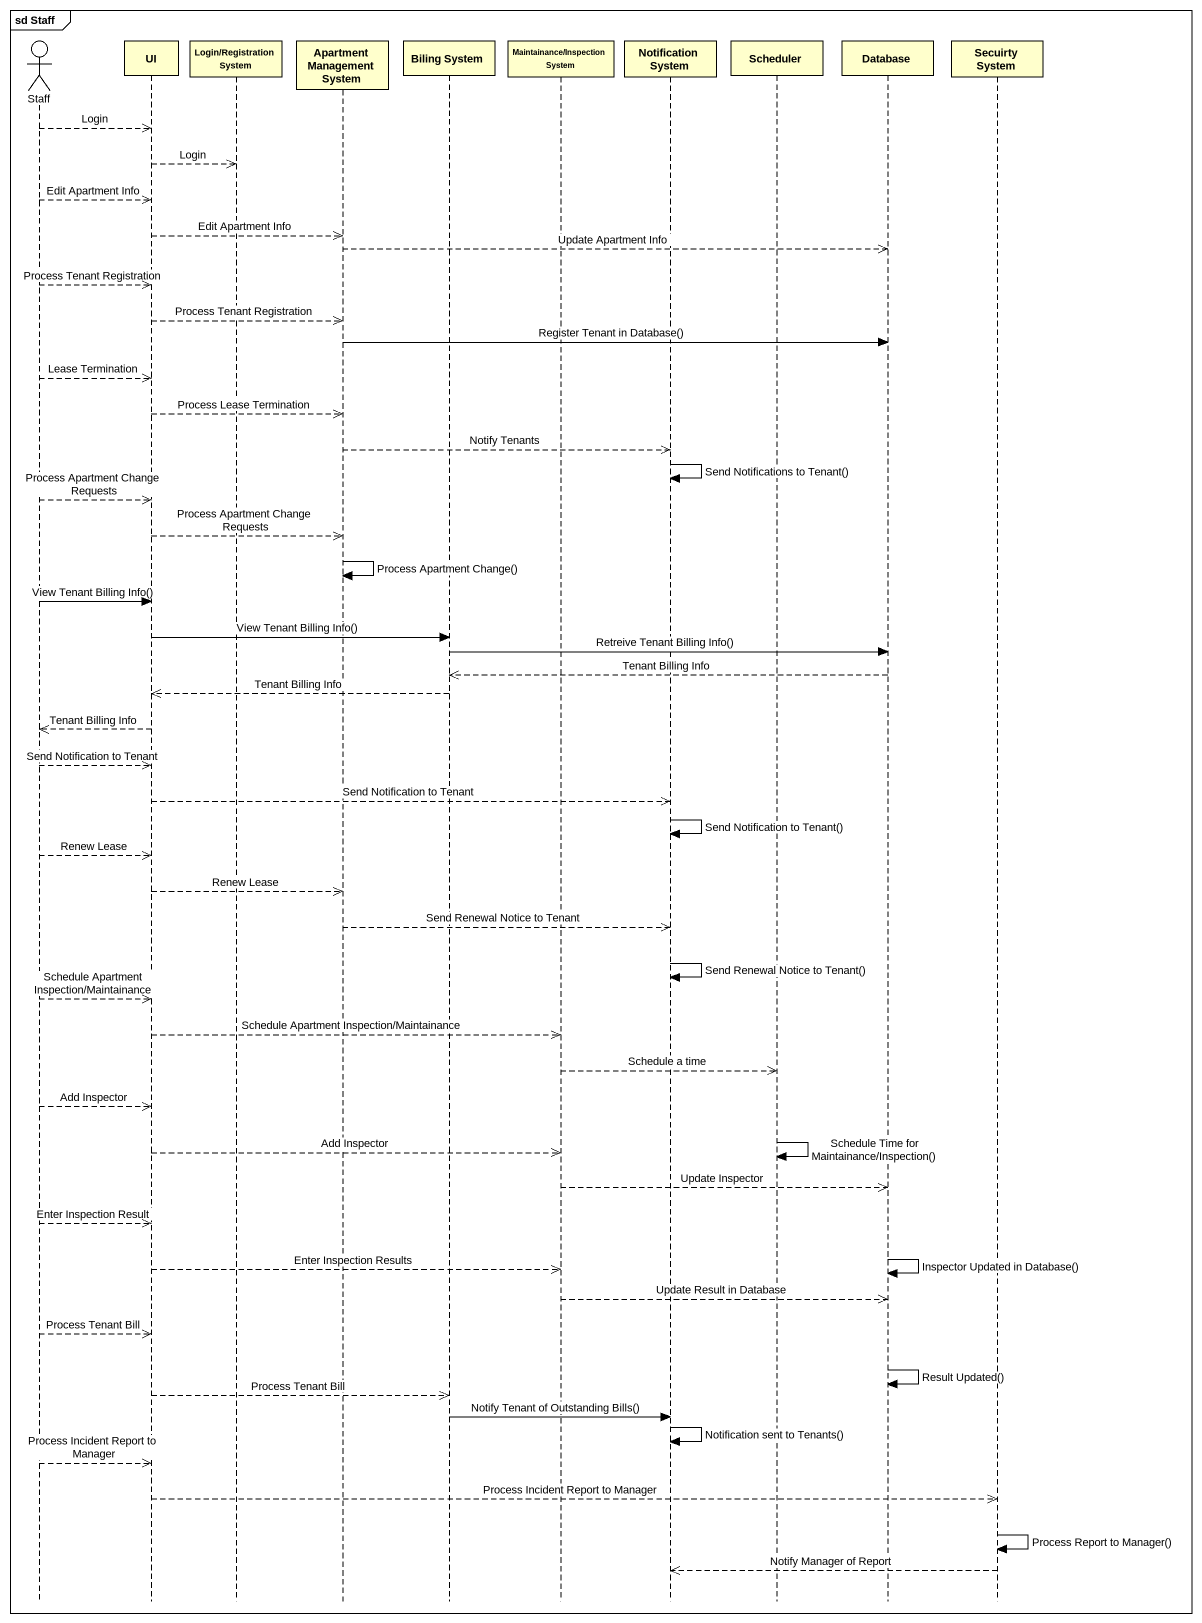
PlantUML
@startuml
mainframe sd Staff
hide footbox
actor Staff
participant UI
participant "Login/Registration System" as Login_Registration_System
participant "Apartment Management System" as Apartment_Management_System
participant "Biling System" as Biling_System
participant "Maintainance/Inspection System" as Maintainance_Inspection
participant "Notification System" as Notification_System
participant Scheduler
participant "Database" as Database_
participant "Secuirty System" as Secuirty_System

Staff -->> UI : Login
UI -->> Login_Registration_System : Login
Staff -->> UI : Edit Apartment Info
UI -->> Apartment_Management_System : Edit Apartment Info
Apartment_Management_System -->> Database_ : Update Apartment Info
Staff -->> UI : Process Tenant Registration
UI -->> Apartment_Management_System : Process Tenant Registration
Apartment_Management_System -> Database_ : Register Tenant in Database()
Staff -->> UI : Lease Termination
UI -->> Apartment_Management_System : Process Lease Termination
Apartment_Management_System -->> Notification_System : Notify Tenants
Notification_System -> Notification_System : Send Notifications to Tenant()
Staff -->> UI : Process Apartment Change Requests
UI -->> Apartment_Management_System : Process Apartment Change Requests
Apartment_Management_System -> Apartment_Management_System : Process Apartment Change()
Staff -> UI : View Tenant Billing Info()
UI -> Biling_System : View Tenant Billing Info()
Biling_System -> Database_ : Retreive Tenant Billing Info()
Database_ -->> Biling_System : Tenant Billing Info
Biling_System -->> UI : Tenant Billing Info
UI -->> Staff : Tenant Billing Info
Staff -->> UI : Send Notification to Tenant
UI -->> Notification_System : Send Notification to Tenant
Notification_System -> Notification_System : Send Notification to Tenant()
Staff -->> UI : Renew Lease
UI -->> Apartment_Management_System : Renew Lease
Apartment_Management_System -->> Notification_System : Send Renewal Notice to Tenant
Notification_System -> Notification_System : Send Renewal Notice to Tenant()
Staff -->> UI : Schedule Apartment Inspection/Maintainance
UI -->> Maintainance_Inspection : Schedule Apartment Inspection/Maintainance
Maintainance_Inspection -->> Scheduler : Schedule a time
Staff -->> UI : Add Inspector
Scheduler -> Scheduler : Schedule Time for Maintainance/Inspection()
UI -->> Maintainance_Inspection : Add Inspector
Maintainance_Inspection -->> Database_ : Update Inspector
Staff -->> UI : Enter Inspection Result
Database_ -> Database_ : Inspector Updated in Database()
UI -->> Maintainance_Inspection : Enter Inspection Results
Maintainance_Inspection -->> Database_ : Update Result in Database
Staff -->> UI : Process Tenant Bill
Database_ -> Database_ : Result Updated()
UI -->> Biling_System : Process Tenant Bill
Biling_System -> Notification_System : Notify Tenant of Outstanding Bills()
Notification_System -> Notification_System : Notification sent to Tenants()
Staff -->> UI : Process Incident Report to Manager
UI -->> Secuirty_System : Process Incident Report to Manager
Secuirty_System -> Secuirty_System : Process Report to Manager()
Secuirty_System -->> Notification_System : Notify Manager of Report
@enduml
